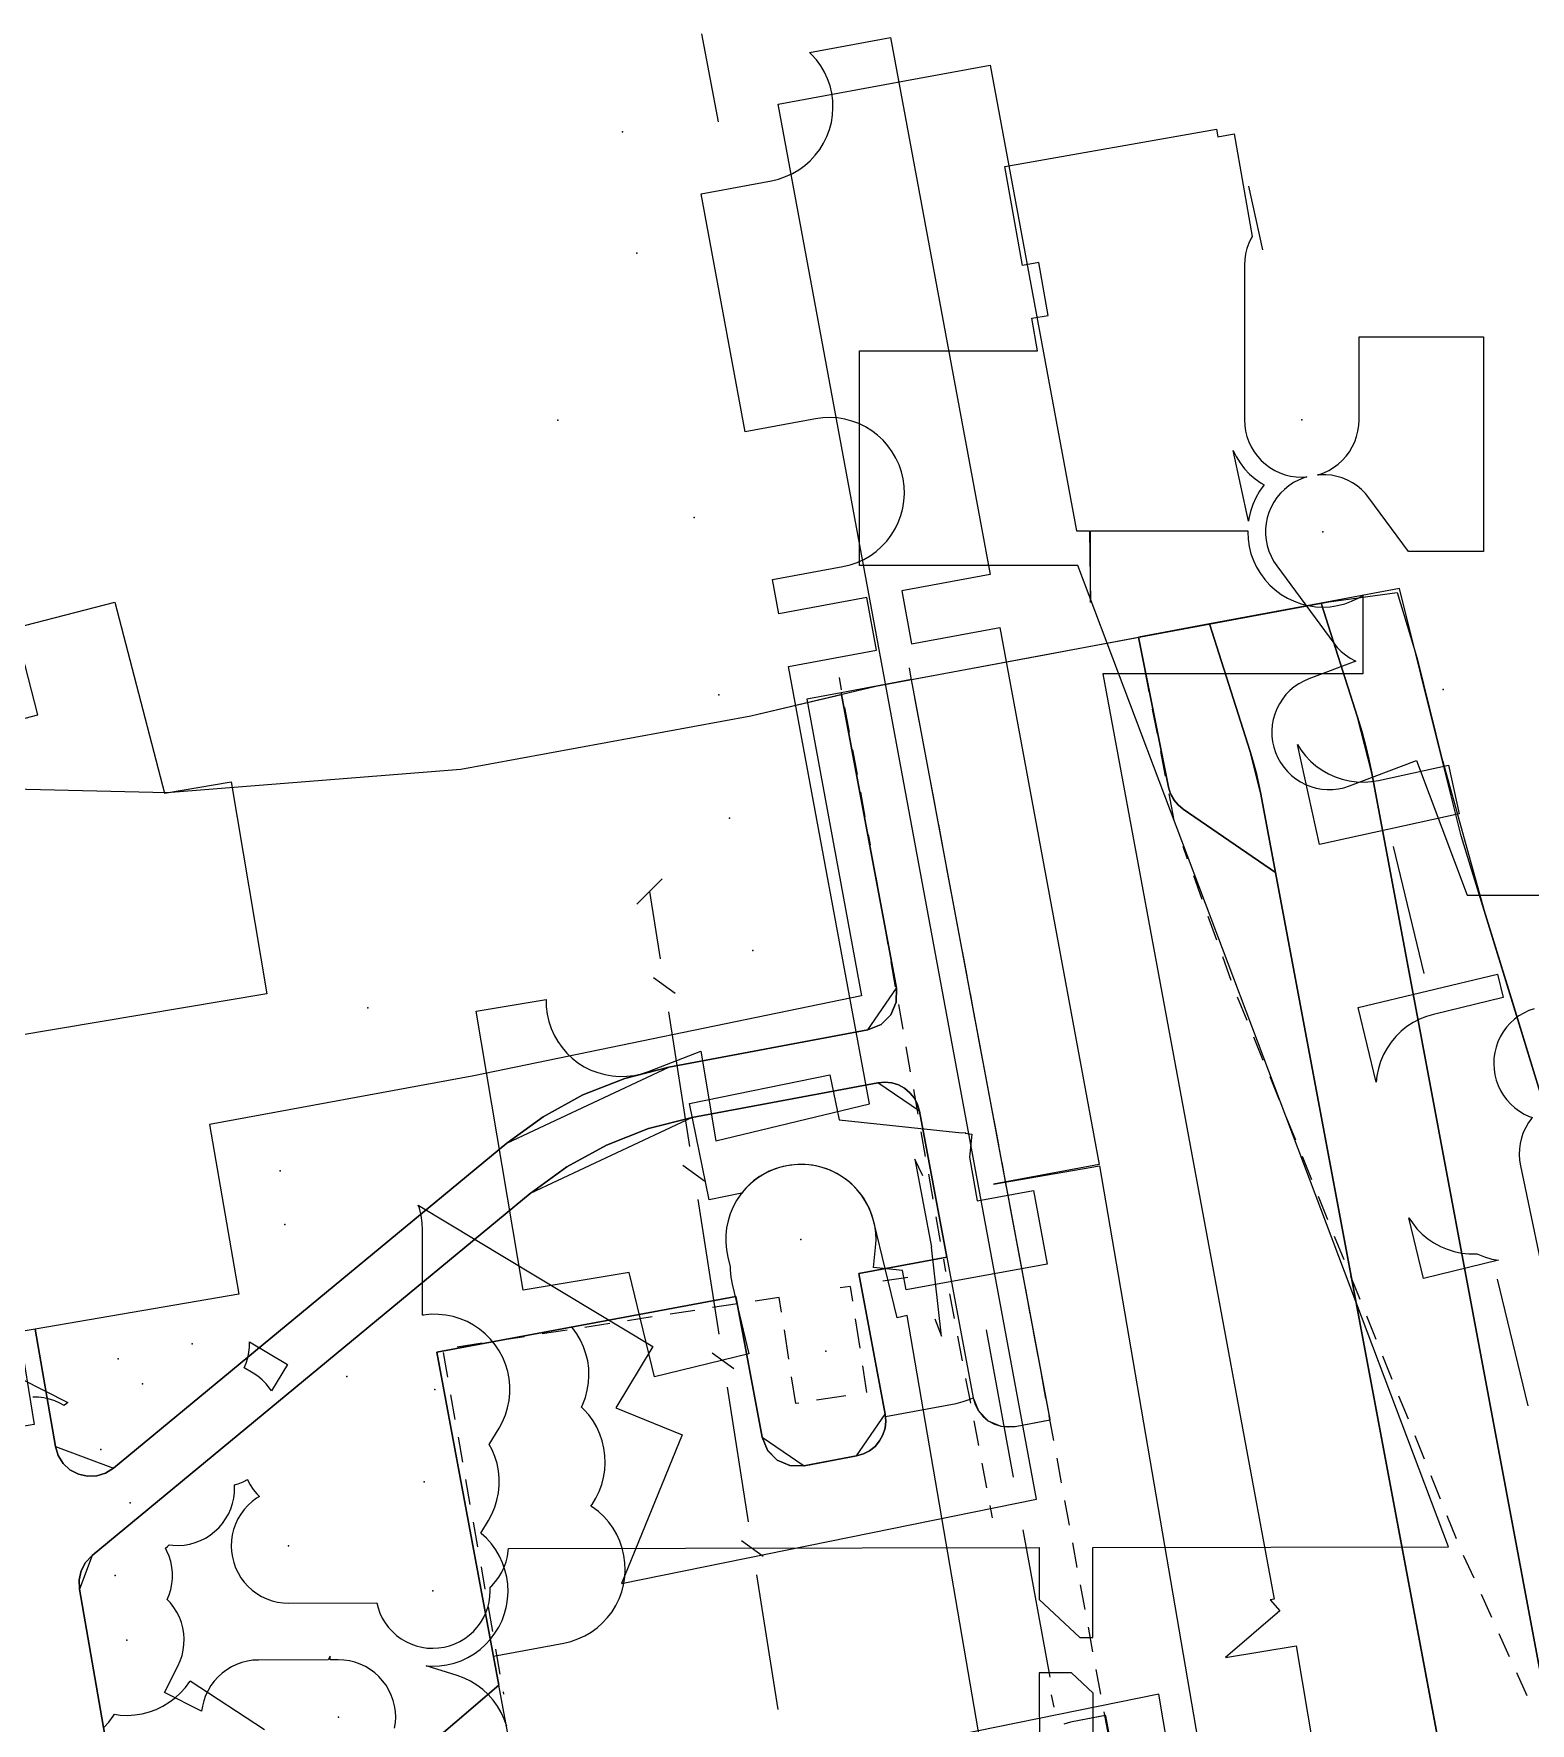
# Model space of a CAD drawing. Header units: metres. Extents: x -3782 to -2031, y 18790 to 19846.
# Drawn here: x -2535.25 to -2493.46, y 19725.5 to 19772.7 of the extents above; entities that cross this region are included whole.
import ezdxf

# ---------------------------------------------------------------- set-up
doc = ezdxf.new("R2010")
doc.units = ezdxf.units.M
for name, color, linetype in [('BENCH', 7, 'Continuous'), ('BOUNDARY', 7, 'Continuous'), ('CURB', 7, 'Continuous'), ('ELECTR_CABLE', 7, 'Continuous'), ('ELECTR_CABLE_COMM', 7, 'Continuous'), ('GRASS', 7, 'Continuous'), ('GROUND', 7, 'Continuous'), ('HEAT', 7, 'Continuous'), ('LOUNGER', 7, 'Continuous'), ('OVERHEAD_POWER_LINE', 7, 'Continuous'), ('ROAD', 7, 'Continuous'), ('SEWER', 7, 'Continuous'), ('SIDEWALK_PATH', 7, 'Continuous'), ('TRASH_BIN', 7, 'Continuous'), ('TREE', 7, 'Continuous'), ('WATER_PIPELINE', 7, 'Continuous')]:
    doc.layers.add(name, color=color, linetype=linetype)

msp = doc.modelspace()

# ---------------------------------------------------------------- linework, layer by layer
at = {"layer": 'BENCH'}
msp.add_point((-2528.241, 19739.438), dxfattribs=at)
at = {"layer": 'BOUNDARY'}
msp.add_lwpolyline([(-2571.207, 19760.789), (-2563.742, 19757.312), (-2555.96, 19754.62), (-2547.942, 19752.743), (-2539.773, 19751.701), (-2531.54, 19751.503), (-2523.331, 19752.153), (-2515.232, 19753.643), (-2511.74, 19754.473), (-2499.09, 19756.833), (-2497.181, 19757.091), (-2496.621, 19755.248), (-2495.916, 19752.417), (-2495.905, 19752.374), (-2494.755, 19748.237), (-2493.951, 19745.62), (-2492.51, 19740.923)], dxfattribs=at)
at = {"layer": 'CURB'}
for points in [[(-2499.297, 19756.795), (-2498.283, 19753.608)], [(-2501.285, 19752.653), (-2502.418, 19756.212)], [(-2504.331, 19755.499), (-2504.398, 19755.843)], [(-2510.737, 19754.639), (-2510.801, 19754.984)], [(-2504.102, 19754.319), (-2504.235, 19755.008)], [(-2512.765, 19754.72), (-2512.701, 19754.374)], [(-2510.516, 19753.459), (-2510.645, 19754.148)], [(-2512.609, 19753.882), (-2512.48, 19753.189)], [(-2503.873, 19753.139), (-2504.006, 19753.828)], [(-2497.889, 19752.042), (-2498.283, 19753.608)], [(-2512.389, 19752.697), (-2512.26, 19752.005)], [(-2510.295, 19752.279), (-2510.424, 19752.968)], [(-2503.644, 19751.96), (-2503.777, 19752.648)], [(-2500.985, 19751.462), (-2501.285, 19752.653)], [(-2510.074, 19751.099), (-2510.203, 19751.788)], [(-2497.889, 19752.042), (-2493.202, 19727.027), (-2491.696, 19722.734)], [(-2512.169, 19751.513), (-2512.04, 19750.82)], [(-2503.415, 19750.78), (-2503.548, 19751.469)], [(-2503.15, 19751.034), (-2500.574, 19749.271)], [(-2511.949, 19750.328), (-2511.895, 19750.04)], [(-2509.868, 19750), (-2509.981, 19750.608)], [(-2509.852, 19749.919), (-2509.868, 19750)], [(-2503.028, 19749.644), (-2503.156, 19750)], [(-2509.631, 19748.739), (-2509.76, 19749.427)], [(-2511.736, 19749.142), (-2511.614, 19748.448)], [(-2502.622, 19748.512), (-2502.859, 19749.173)], [(-2492.196, 19704.549), (-2500.574, 19749.271)], [(-2511.527, 19747.956), (-2511.404, 19747.262)], [(-2509.41, 19747.559), (-2509.539, 19748.247)], [(-2502.216, 19747.381), (-2502.453, 19748.042)], [(-2509.189, 19746.379), (-2509.318, 19747.067)], [(-2511.317, 19746.77), (-2511.194, 19746.076)], [(-2501.811, 19746.25), (-2502.048, 19746.911)], [(-2511.958, 19744.872), (-2511.16, 19746.039)], [(-2511.107, 19745.583), (-2510.984, 19744.889)], [(-2508.968, 19745.198), (-2509.097, 19745.887)], [(-2501.369, 19745.132), (-2501.634, 19745.782)], [(-2535.212, 19736.514), (-2534.648, 19733.229), (-2533.025, 19732.628), (-2522.046, 19741.705), (-2517.521, 19743.826), (-2511.958, 19744.872)], [(-2508.747, 19744.018), (-2508.876, 19744.707)], [(-2500.916, 19744.02), (-2501.181, 19744.669)], [(-2510.897, 19744.397), (-2510.775, 19743.703)], [(-2511.683, 19743.397), (-2516.864, 19742.423), (-2521.389, 19740.302), (-2533.626, 19730.185), (-2533.974, 19729.243), (-2532.838, 19722.701), (-2531.487, 19720.679), (-2530.76, 19720.219), (-2529.575, 19720.305), (-2522.264, 19726.56)], [(-2510.516, 19742.598), (-2511.683, 19743.397)], [(-2510.688, 19743.21), (-2510.565, 19742.516)], [(-2508.526, 19742.838), (-2508.655, 19743.527)], [(-2500.462, 19742.907), (-2500.727, 19743.557)], [(-2508.305, 19741.658), (-2508.434, 19742.347)], [(-2500.009, 19741.794), (-2500.273, 19742.444)], [(-2510.478, 19742.024), (-2510.355, 19741.33)], [(-2499.559, 19740.679), (-2499.822, 19741.33)], [(-2510.268, 19740.838), (-2510.146, 19740.144)], [(-2508.084, 19740.478), (-2508.213, 19741.167)], [(-2507.863, 19739.298), (-2507.992, 19739.987)], [(-2499.11, 19739.565), (-2499.373, 19740.216)], [(-2510.058, 19739.651), (-2509.936, 19738.957)], [(-2498.661, 19738.45), (-2498.923, 19739.101)], [(-2509.849, 19738.465), (-2509.787, 19738.118)], [(-2507.643, 19738.118), (-2507.771, 19738.807)], [(-2515.645, 19737.425), (-2514.908, 19733.493), (-2513.742, 19732.694), (-2512.273, 19732.968), (-2511.474, 19734.135), (-2512.21, 19738.066)], [(-2498.212, 19737.336), (-2498.474, 19737.986)], [(-2512.456, 19737.705), (-2512.729, 19737.663)], [(-2512.456, 19737.705), (-2512.392, 19737.293)], [(-2510.845, 19737.954), (-2511.54, 19737.847)], [(-2509.538, 19736.806), (-2509.669, 19737.496)], [(-2507.424, 19736.937), (-2507.552, 19737.626)], [(-2516.79, 19737.035), (-2517.484, 19736.928)], [(-2515.601, 19737.219), (-2516.296, 19737.111)], [(-2514.432, 19737.399), (-2515.107, 19737.295)], [(-2514.369, 19736.988), (-2514.432, 19737.399)], [(-2519.167, 19736.667), (-2519.862, 19736.56)], [(-2517.979, 19736.851), (-2518.673, 19736.744)], [(-2512.316, 19736.799), (-2512.188, 19735.976)], [(-2497.763, 19736.221), (-2498.025, 19736.872)], [(-2522.734, 19736.116), (-2523.429, 19736.008)], [(-2521.545, 19736.3), (-2522.24, 19736.192)], [(-2520.356, 19736.483), (-2521.051, 19736.376)], [(-2514.165, 19735.67), (-2514.292, 19736.494)], [(-2509.313, 19735.624), (-2509.445, 19736.315)], [(-2507.205, 19735.757), (-2507.333, 19736.446)], [(-2523.822, 19735.86), (-2523.699, 19735.167)], [(-2497.314, 19735.106), (-2497.576, 19735.757)], [(-2513.974, 19734.435), (-2514.088, 19735.176)], [(-2512.112, 19735.482), (-2511.997, 19734.74)], [(-2509.088, 19734.442), (-2509.22, 19735.133)], [(-2506.986, 19734.576), (-2507.114, 19735.265)], [(-2523.612, 19734.675), (-2523.49, 19733.983)], [(-2513.891, 19734.447), (-2513.974, 19734.435)], [(-2512.574, 19734.651), (-2513.397, 19734.524)], [(-2496.865, 19733.992), (-2497.127, 19734.642)], [(-2508.864, 19733.26), (-2508.995, 19733.951)], [(-2506.767, 19733.396), (-2506.895, 19734.085)], [(-2523.403, 19733.49), (-2523.28, 19732.798)], [(-2496.416, 19732.877), (-2496.678, 19733.528)], [(-2508.639, 19732.079), (-2508.77, 19732.769)], [(-2506.548, 19732.215), (-2506.676, 19732.904)], [(-2523.193, 19732.306), (-2523.071, 19731.613)], [(-2495.966, 19731.762), (-2496.229, 19732.413)], [(-2508.48, 19731.242), (-2508.546, 19731.587)], [(-2506.329, 19731.035), (-2506.457, 19731.724)], [(-2522.984, 19731.121), (-2522.862, 19730.429)], [(-2495.517, 19730.648), (-2495.78, 19731.299)], [(-2506.11, 19729.854), (-2506.238, 19730.543)], [(-2495.031, 19729.549), (-2495.32, 19730.188)], [(-2522.763, 19729.87), (-2522.652, 19729.244)], [(-2505.891, 19728.674), (-2506.019, 19729.363)], [(-2494.535, 19728.454), (-2494.825, 19729.093)], [(-2522.565, 19728.752), (-2522.443, 19728.059)], [(-2505.672, 19727.493), (-2505.8, 19728.182)], [(-2494.04, 19727.359), (-2494.329, 19727.999)], [(-2522.356, 19727.567), (-2522.234, 19726.875)], [(-2505.453, 19726.313), (-2505.581, 19727.002)], [(-2493.544, 19726.265), (-2493.833, 19726.904)], [(-2522.147, 19726.382), (-2522.134, 19726.314)], [(-2506.756, 19725.947), (-2506.83, 19726.29)], [(-2505.234, 19725.132), (-2505.362, 19725.821)]]:
    msp.add_lwpolyline(points, dxfattribs=at)
at = {"layer": 'ELECTR_CABLE'}
for points in [[(-2501.328, 19768.443), (-2500.938, 19766.664)], [(-2497.287, 19749.992), (-2496.435, 19746.451)], [(-2494.381, 19737.911), (-2493.53, 19734.37)], [(-2508.652, 19736.494), (-2507.9, 19732.378)], [(-2507.631, 19730.902), (-2506.879, 19726.786)]]:
    msp.add_lwpolyline(points, dxfattribs=at)
for points in [[(-2501.76, 19761.062), (-2501.673, 19760.888), (-2501.564, 19760.714), (-2501.438, 19760.551), (-2501.297, 19760.401), (-2501.142, 19760.265), (-2500.974, 19760.146), (-2500.891, 19760.098), (-2500.9, 19760.087), (-2501.02, 19759.919), (-2501.122, 19759.74), (-2501.207, 19759.552), (-2501.273, 19759.357), (-2501.319, 19759.156), (-2501.328, 19759.089)], [(-2495.442, 19750.908), (-2499.35, 19750.053), (-2499.96, 19752.844), (-2499.866, 19752.694), (-2499.74, 19752.53), (-2499.599, 19752.38), (-2499.444, 19752.245), (-2499.276, 19752.125), (-2499.097, 19752.023), (-2498.909, 19751.938), (-2498.714, 19751.873), (-2498.513, 19751.826), (-2498.309, 19751.8), (-2498.103, 19751.794), (-2497.897, 19751.808), (-2497.694, 19751.842), (-2495.74, 19752.27)], [(-2498.263, 19745.498), (-2494.374, 19746.433), (-2494.215, 19745.774), (-2496.16, 19745.306), (-2496.358, 19745.248), (-2496.549, 19745.171), (-2496.731, 19745.075), (-2496.904, 19744.962), (-2497.064, 19744.833), (-2497.211, 19744.689), (-2497.344, 19744.531), (-2497.46, 19744.36), (-2497.558, 19744.18), (-2497.639, 19743.99), (-2497.701, 19743.793), (-2497.743, 19743.592), (-2497.762, 19743.415)], [(-2516.389, 19740.126), (-2516.941, 19742.813), (-2513.023, 19743.619), (-2512.764, 19742.361), (-2509.335, 19741.992), (-2509.246, 19742.008), (-2509.241, 19741.982), (-2509.053, 19741.962), (-2509.123, 19741.312), (-2508.908, 19740.098), (-2507.331, 19740.387), (-2506.955, 19738.329), (-2510.89, 19737.61), (-2510.988, 19738.147), (-2511.803, 19738.234), (-2511.743, 19738.79), (-2511.731, 19738.996), (-2511.739, 19739.202), (-2511.768, 19739.406), (-2511.816, 19739.606), (-2511.884, 19739.801), (-2511.97, 19739.988), (-2512.074, 19740.166), (-2512.196, 19740.333), (-2512.333, 19740.486), (-2512.484, 19740.626), (-2512.649, 19740.75), (-2512.824, 19740.858), (-2513.01, 19740.948), (-2513.203, 19741.019), (-2513.403, 19741.071), (-2513.606, 19741.103), (-2513.812, 19741.115), (-2514.018, 19741.106), (-2514.222, 19741.078), (-2514.423, 19741.03), (-2514.617, 19740.962), (-2514.804, 19740.876), (-2514.982, 19740.771), (-2515.149, 19740.65), (-2515.303, 19740.513), (-2515.442, 19740.361), (-2515.479, 19740.312)], [(-2496.85, 19739.625), (-2496.753, 19739.477), (-2496.624, 19739.316), (-2496.48, 19739.169), (-2496.322, 19739.037), (-2496.151, 19738.921), (-2495.971, 19738.822), (-2495.781, 19738.741), (-2495.584, 19738.679), (-2495.383, 19738.637), (-2495.178, 19738.615), (-2494.972, 19738.613), (-2494.948, 19738.615), (-2494.926, 19738.604), (-2494.734, 19738.527), (-2494.536, 19738.47), (-2494.344, 19738.434), (-2496.443, 19737.93)]]:
    msp.add_lwpolyline(points, close=True, dxfattribs=at)
at = {"layer": 'ELECTR_CABLE_COMM'}
for points in [[(-2518.411, 19748.385), (-2517.704, 19749.092)], [(-2518.057, 19748.739), (-2517.763, 19746.858)], [(-2517.949, 19746.338), (-2517.344, 19745.896)], [(-2517.53, 19745.376), (-2516.941, 19741.614)], [(-2517.128, 19741.094), (-2516.522, 19740.652)], [(-2516.709, 19740.132), (-2516.119, 19736.37)], [(-2516.306, 19735.85), (-2515.7, 19735.409)], [(-2515.887, 19734.888), (-2515.298, 19731.126)], [(-2515.484, 19730.606), (-2514.879, 19730.165)], [(-2515.065, 19729.644), (-2514.476, 19725.883)]]:
    msp.add_lwpolyline(points, dxfattribs=at)
at = {"layer": 'GRASS'}
for points in [[(-2491.865, 19738.82), (-2493.956, 19745.634), (-2495.385, 19750.29), (-2495.916, 19752.417), (-2497.109, 19757.203), (-2499.297, 19756.795), (-2498.283, 19753.608), (-2498.167, 19753.221), (-2498.062, 19752.831), (-2497.969, 19752.438), (-2497.889, 19752.042), (-2493.202, 19727.027)], [(-2529.575, 19720.305), (-2522.264, 19726.56), (-2524.001, 19735.866), (-2515.645, 19737.425), (-2514.908, 19733.493), (-2514.76, 19733.125), (-2514.491, 19732.852), (-2514.14, 19732.7), (-2513.744, 19732.694), (-2512.273, 19732.968), (-2512.084, 19733.023), (-2511.911, 19733.113), (-2511.758, 19733.235), (-2511.632, 19733.386), (-2511.537, 19733.559), (-2511.478, 19733.745), (-2511.457, 19733.939), (-2511.474, 19734.135), (-2512.21, 19738.066), (-2509.753, 19738.524), (-2510.516, 19742.598), (-2510.571, 19742.788), (-2510.661, 19742.961), (-2510.783, 19743.113), (-2510.934, 19743.24), (-2511.107, 19743.334), (-2511.293, 19743.393), (-2511.487, 19743.414), (-2511.683, 19743.397), (-2516.864, 19742.423), (-2518.089, 19742.112), (-2519.261, 19741.65), (-2520.365, 19741.045), (-2521.389, 19740.302), (-2533.626, 19730.185), (-2533.806, 19729.991), (-2533.927, 19729.76), (-2533.984, 19729.507), (-2533.974, 19729.243), (-2532.838, 19722.701)]]:
    msp.add_lwpolyline(points, dxfattribs=at)
for points in [[(-2502.418, 19756.212), (-2504.398, 19755.843), (-2503.564, 19751.653), (-2503.507, 19751.47), (-2503.417, 19751.303), (-2503.297, 19751.156), (-2503.15, 19751.034), (-2500.574, 19749.271), (-2500.985, 19751.462), (-2501.046, 19751.763), (-2501.117, 19752.062), (-2501.196, 19752.359), (-2501.285, 19752.653)], [(-2522.046, 19741.705), (-2521.023, 19742.447), (-2519.918, 19743.053), (-2518.747, 19743.514), (-2517.521, 19743.826), (-2511.958, 19744.872), (-2511.591, 19745.021), (-2511.318, 19745.29), (-2511.166, 19745.642), (-2511.16, 19746.039), (-2512.707, 19754.293), (-2513.668, 19754.114), (-2512.141, 19745.826), (-2522.965, 19743.59), (-2530.345, 19742.227), (-2529.53, 19737.491), (-2535.212, 19736.513), (-2534.648, 19733.229), (-2534.569, 19732.978), (-2534.431, 19732.76), (-2534.242, 19732.584), (-2534.009, 19732.461), (-2533.753, 19732.403), (-2533.495, 19732.413), (-2533.248, 19732.489), (-2533.025, 19732.628)]]:
    msp.add_lwpolyline(points, close=True, dxfattribs=at)
at = {"layer": 'GROUND'}
for points in [[(-2493.202, 19727.027), (-2497.889, 19752.042), (-2497.969, 19752.438), (-2498.062, 19752.831), (-2498.167, 19753.221), (-2498.283, 19753.608), (-2499.297, 19756.795), (-2499.09, 19756.833), (-2497.181, 19757.091), (-2496.621, 19755.248), (-2495.916, 19752.417), (-2495.905, 19752.374), (-2494.755, 19748.237), (-2493.951, 19745.62), (-2492.51, 19740.923)], [(-2539.773, 19751.701), (-2531.54, 19751.503), (-2523.331, 19752.153), (-2515.232, 19753.643), (-2512.698, 19754.246), (-2511.16, 19746.039), (-2511.166, 19745.642), (-2511.318, 19745.29), (-2511.591, 19745.021), (-2511.958, 19744.872), (-2517.521, 19743.826), (-2518.747, 19743.514), (-2519.918, 19743.053), (-2521.023, 19742.447), (-2522.046, 19741.705), (-2533.025, 19732.628), (-2533.248, 19732.489), (-2533.495, 19732.413), (-2533.753, 19732.403), (-2534.009, 19732.461), (-2534.242, 19732.584), (-2534.431, 19732.76), (-2534.569, 19732.978), (-2534.648, 19733.229), (-2535.212, 19736.513), (-2535.662, 19736.436), (-2535.238, 19733.843), (-2537.407, 19733.488)], [(-2532.838, 19722.701), (-2533.974, 19729.243), (-2533.984, 19729.507), (-2533.927, 19729.76), (-2533.806, 19729.991), (-2533.626, 19730.185), (-2521.389, 19740.302), (-2520.365, 19741.045), (-2519.261, 19741.65), (-2518.089, 19742.112), (-2516.864, 19742.423), (-2511.683, 19743.397), (-2511.487, 19743.414), (-2511.293, 19743.393), (-2511.107, 19743.334), (-2510.934, 19743.24), (-2510.783, 19743.113), (-2510.661, 19742.961), (-2510.571, 19742.788), (-2510.516, 19742.598), (-2509.753, 19738.524), (-2512.21, 19738.066), (-2511.474, 19734.135), (-2511.457, 19733.939), (-2511.478, 19733.745), (-2511.537, 19733.559), (-2511.632, 19733.386), (-2511.758, 19733.235), (-2511.911, 19733.113), (-2512.084, 19733.023), (-2512.273, 19732.968), (-2513.744, 19732.694), (-2514.14, 19732.7), (-2514.491, 19732.852), (-2514.76, 19733.125), (-2514.908, 19733.493), (-2515.645, 19737.425), (-2524.001, 19735.866), (-2522.264, 19726.56), (-2529.575, 19720.305)]]:
    msp.add_lwpolyline(points, dxfattribs=at)
msp.add_lwpolyline([(-2502.418, 19756.212), (-2501.285, 19752.653), (-2501.196, 19752.359), (-2501.117, 19752.062), (-2501.046, 19751.763), (-2500.985, 19751.462), (-2500.574, 19749.271), (-2503.15, 19751.034), (-2503.297, 19751.156), (-2503.417, 19751.303), (-2503.507, 19751.47), (-2503.564, 19751.653), (-2504.398, 19755.843)], close=True, dxfattribs=at)
at = {"layer": 'HEAT'}
for points in [[(-2522.044, 19725.422), (-2522.112, 19725.616), (-2522.198, 19725.803), (-2522.302, 19725.981), (-2522.424, 19726.148), (-2522.561, 19726.302), (-2522.712, 19726.441), (-2522.877, 19726.566), (-2523.053, 19726.673), (-2523.238, 19726.763), (-2523.431, 19726.834), (-2524.296, 19727.105), (-2524.127, 19727.095), (-2523.922, 19727.103), (-2523.717, 19727.132), (-2523.517, 19727.18), (-2523.322, 19727.248), (-2523.135, 19727.334), (-2522.958, 19727.438), (-2522.791, 19727.56), (-2522.637, 19727.697), (-2522.497, 19727.848), (-2522.373, 19728.013), (-2522.266, 19728.189), (-2522.176, 19728.374), (-2522.105, 19728.567), (-2522.053, 19728.767), (-2522.021, 19728.97), (-2522.009, 19729.176), (-2522.017, 19729.382), (-2522.046, 19729.586), (-2522.094, 19729.787), (-2522.162, 19729.981), (-2522.248, 19730.168), (-2522.353, 19730.346), (-2522.474, 19730.513), (-2522.611, 19730.667), (-2522.762, 19730.806), (-2522.768, 19730.81), (-2522.554, 19731.165), (-2522.457, 19731.346), (-2522.377, 19731.536), (-2522.317, 19731.733), (-2522.276, 19731.935), (-2522.256, 19732.14), (-2522.255, 19732.346), (-2522.275, 19732.552), (-2522.314, 19732.754), (-2522.374, 19732.951), (-2522.452, 19733.142), (-2522.531, 19733.29), (-2522.258, 19733.743), (-2522.161, 19733.924), (-2522.081, 19734.114), (-2522.021, 19734.311), (-2521.98, 19734.513), (-2521.96, 19734.718), (-2521.959, 19734.924), (-2521.979, 19735.13), (-2522.018, 19735.332), (-2522.078, 19735.529), (-2522.156, 19735.72), (-2522.253, 19735.902), (-2522.367, 19736.073), (-2522.497, 19736.233), (-2522.643, 19736.379), (-2522.802, 19736.51), (-2522.973, 19736.625), (-2523.154, 19736.723), (-2523.344, 19736.802), (-2523.541, 19736.863), (-2523.743, 19736.903), (-2523.948, 19736.924), (-2524.154, 19736.925), (-2524.36, 19736.905), (-2524.401, 19736.897), (-2524.394, 19739.278), (-2524.404, 19739.484), (-2524.433, 19739.688), (-2524.483, 19739.888), (-2524.515, 19739.978), (-2517.966, 19736.03), (-2518.999, 19734.317), (-2517.147, 19733.561), (-2518.842, 19729.405), (-2507.251, 19731.759), (-2514.462, 19770.733), (-2510.529, 19771.461), (-2508.543, 19771.828), (-2506.134, 19758.811), (-2505.773, 19758.817), (-2505.743, 19756.817), (-2505.743, 19758.817), (-2501.352, 19758.817), (-2501.352, 19758.786), (-2501.342, 19758.58), (-2501.312, 19758.376), (-2501.261, 19758.176), (-2501.192, 19757.982), (-2501.104, 19757.796), (-2500.998, 19757.619), (-2500.875, 19757.454), (-2500.737, 19757.301), (-2500.584, 19757.162), (-2500.419, 19757.04), (-2500.242, 19756.934), (-2500.056, 19756.846), (-2499.861, 19756.776), (-2499.662, 19756.726), (-2499.458, 19756.696), (-2499.252, 19756.686), (-2499.046, 19756.696), (-2498.842, 19756.726), (-2498.642, 19756.776), (-2498.448, 19756.846), (-2498.262, 19756.934), (-2498.134, 19757.011), (-2498.134, 19754.817), (-2505.395, 19754.817), (-2500.613, 19728.97), (-2500.725, 19728.949), (-2500.458, 19728.639), (-2501.972, 19727.333), (-2500, 19727.664), (-2498.689, 19719.86)], [(-2533.296, 19725.378), (-2533.159, 19725.532), (-2533.038, 19725.699), (-2533.003, 19725.751), (-2532.839, 19725.728), (-2532.633, 19725.72), (-2532.427, 19725.732), (-2532.224, 19725.764), (-2532.024, 19725.816), (-2531.831, 19725.887), (-2531.646, 19725.977), (-2531.47, 19726.085), (-2531.305, 19726.209), (-2531.154, 19726.349), (-2531.017, 19726.503), (-2530.896, 19726.67), (-2530.888, 19726.682), (-2528.814, 19725.324)], [(-2502.634, 19719.197), (-2503.829, 19726.311), (-2518.49, 19723.333)]]:
    msp.add_lwpolyline(points, dxfattribs=at)
at = {"layer": 'LOUNGER'}
msp.add_point((-2525.927, 19745.489), dxfattribs=at)
at = {"layer": 'OVERHEAD_POWER_LINE'}
for points in [[(-2516.133, 19770.245), (-2516.598, 19772.702)], [(-2510.645, 19741.258), (-2510.18, 19738.802)], [(-2510.421, 19740.793), (-2510.645, 19741.258)], [(-2509.9, 19736.318), (-2510.18, 19738.802)], [(-2510.089, 19736.799), (-2509.9, 19736.318)]]:
    msp.add_lwpolyline(points, dxfattribs=at)
at = {"layer": 'ROAD'}
for points in [[(-2521.947, 19724.858), (-2522.265, 19726.56), (-2522.417, 19727.374), (-2520.451, 19727.741), (-2520.25, 19727.788), (-2520.055, 19727.855), (-2519.868, 19727.941), (-2519.69, 19728.045), (-2519.523, 19728.166), (-2519.368, 19728.302), (-2519.228, 19728.453), (-2519.104, 19728.617), (-2518.995, 19728.793), (-2518.905, 19728.978), (-2518.833, 19729.171), (-2518.781, 19729.371), (-2518.748, 19729.574), (-2518.736, 19729.78), (-2518.743, 19729.986), (-2518.771, 19730.19), (-2518.819, 19730.39), (-2518.886, 19730.585), (-2518.972, 19730.773), (-2519.075, 19730.951), (-2519.196, 19731.118), (-2519.333, 19731.272), (-2519.484, 19731.412), (-2519.648, 19731.537), (-2519.697, 19731.567), (-2519.662, 19731.613), (-2519.554, 19731.788), (-2519.464, 19731.974), (-2519.392, 19732.167), (-2519.339, 19732.366), (-2519.307, 19732.57), (-2519.294, 19732.775), (-2519.302, 19732.981), (-2519.329, 19733.185), (-2519.377, 19733.386), (-2519.444, 19733.581), (-2519.53, 19733.768), (-2519.634, 19733.946), (-2519.755, 19734.113), (-2519.891, 19734.267), (-2519.958, 19734.33), (-2519.918, 19734.412), (-2519.846, 19734.605), (-2519.794, 19734.804), (-2519.761, 19735.008), (-2519.749, 19735.213), (-2519.756, 19735.419), (-2519.784, 19735.623), (-2519.832, 19735.824), (-2519.899, 19736.019), (-2519.985, 19736.206), (-2520.088, 19736.384), (-2520.209, 19736.551), (-2520.226, 19736.571), (-2515.646, 19737.425), (-2515.645, 19737.425), (-2515.645, 19737.424), (-2514.909, 19733.494), (-2514.908, 19733.492), (-2514.761, 19733.127), (-2514.759, 19733.124), (-2514.493, 19732.854), (-2514.49, 19732.852), (-2514.142, 19732.701), (-2514.139, 19732.7), (-2513.745, 19732.694), (-2513.743, 19732.694), (-2512.274, 19732.968), (-2512.273, 19732.968), (-2512.085, 19733.023), (-2512.083, 19733.024), (-2511.912, 19733.113), (-2511.91, 19733.114), (-2511.759, 19733.235), (-2511.758, 19733.236), (-2511.632, 19733.385), (-2511.631, 19733.387), (-2511.537, 19733.558), (-2511.537, 19733.56), (-2511.478, 19733.744), (-2511.478, 19733.746), (-2511.457, 19733.938), (-2511.457, 19733.94), (-2511.468, 19734.069), (-2509.496, 19734.438), (-2509.295, 19734.486), (-2509.1, 19734.553), (-2509.016, 19734.592), (-2509.016, 19734.592), (-2508.961, 19734.404), (-2508.96, 19734.402), (-2508.871, 19734.231), (-2508.87, 19734.229), (-2508.749, 19734.079), (-2508.748, 19734.077), (-2508.599, 19733.952), (-2508.597, 19733.951), (-2508.426, 19733.857), (-2508.424, 19733.856), (-2508.24, 19733.798), (-2508.238, 19733.798), (-2508.046, 19733.777), (-2508.044, 19733.777), (-2507.849, 19733.793), (-2507.848, 19733.794), (-2506.876, 19733.975), (-2506.872, 19733.977), (-2506.869, 19733.979), (-2506.868, 19733.983), (-2506.868, 19733.987), (-2510.741, 19754.659), (-2510.741, 19754.66), (-2510.74, 19754.66), (-2507.179, 19755.324), (-2504.399, 19755.843), (-2504.398, 19755.843), (-2504.397, 19755.842), (-2503.564, 19751.654), (-2503.564, 19751.652), (-2503.507, 19751.471), (-2503.506, 19751.47), (-2503.417, 19751.304), (-2503.416, 19751.303), (-2503.298, 19751.157), (-2503.296, 19751.156), (-2503.151, 19751.034), (-2503.15, 19751.034), (-2500.575, 19749.271), (-2500.574, 19749.27), (-2492.898, 19708.296)], [(-2501.379, 19704.688), (-2505.317, 19725.707), (-2505.318, 19725.71), (-2505.321, 19725.713), (-2505.324, 19725.715), (-2505.328, 19725.715), (-2506.301, 19725.532), (-2506.302, 19725.532), (-2506.489, 19725.478)]]:
    msp.add_lwpolyline(points, dxfattribs=at)
at = {"layer": 'SEWER'}
for points in [[(-2525.175, 19725.361), (-2525.152, 19725.517), (-2525.145, 19725.673), (-2525.153, 19725.83), (-2525.176, 19725.986), (-2525.215, 19726.138), (-2525.268, 19726.286), (-2525.335, 19726.427), (-2525.416, 19726.562), (-2525.51, 19726.688), (-2525.615, 19726.804), (-2525.732, 19726.909), (-2525.858, 19727.003), (-2525.993, 19727.083), (-2526.135, 19727.15), (-2526.283, 19727.203), (-2526.435, 19727.241), (-2526.591, 19727.263), (-2526.748, 19727.271), (-2526.977, 19727.27), (-2526.977, 19727.378), (-2527.031, 19727.27), (-2528.977, 19727.267), (-2529.134, 19727.259), (-2529.289, 19727.236), (-2529.441, 19727.197), (-2529.589, 19727.144), (-2529.731, 19727.077), (-2529.865, 19726.996), (-2529.991, 19726.902), (-2530.107, 19726.797), (-2530.213, 19726.68), (-2530.306, 19726.554), (-2530.386, 19726.419), (-2530.453, 19726.277), (-2530.506, 19726.129), (-2530.544, 19725.977), (-2530.565, 19725.834), (-2531.6, 19726.359), (-2531.226, 19727.096), (-2531.162, 19727.24), (-2531.112, 19727.389), (-2531.077, 19727.542), (-2531.058, 19727.697), (-2531.053, 19727.854), (-2531.064, 19728.011), (-2531.091, 19728.166), (-2531.132, 19728.317), (-2531.188, 19728.464), (-2531.258, 19728.604), (-2531.342, 19728.737), (-2531.438, 19728.861), (-2531.526, 19728.954), (-2531.47, 19729.087), (-2531.425, 19729.238), (-2531.395, 19729.392), (-2531.38, 19729.548), (-2531.38, 19729.705), (-2531.396, 19729.861), (-2531.426, 19730.015), (-2531.472, 19730.165), (-2531.533, 19730.31), (-2531.579, 19730.396), (-2531.523, 19730.439), (-2531.474, 19730.486), (-2531.367, 19730.472), (-2531.21, 19730.468), (-2531.053, 19730.479), (-2530.898, 19730.506), (-2530.747, 19730.547), (-2530.6, 19730.603), (-2530.46, 19730.673), (-2530.327, 19730.757), (-2530.203, 19730.853), (-2530.089, 19730.961), (-2529.986, 19731.08), (-2529.895, 19731.208), (-2529.817, 19731.344), (-2529.753, 19731.487), (-2529.703, 19731.636), (-2529.669, 19731.789), (-2529.649, 19731.945), (-2529.645, 19732.102), (-2529.649, 19732.159), (-2529.548, 19732.189), (-2529.403, 19732.249), (-2529.287, 19732.31), (-2529.283, 19732.301), (-2529.209, 19732.162), (-2529.122, 19732.032), (-2529.023, 19731.91), (-2528.949, 19731.835), (-2529.032, 19731.785), (-2529.158, 19731.691), (-2529.274, 19731.585), (-2529.379, 19731.468), (-2529.473, 19731.342), (-2529.553, 19731.207), (-2529.62, 19731.065), (-2529.672, 19730.917), (-2529.71, 19730.765), (-2529.733, 19730.609), (-2529.74, 19730.452), (-2529.732, 19730.296), (-2529.708, 19730.14), (-2529.67, 19729.988), (-2529.616, 19729.84), (-2529.549, 19729.699), (-2529.468, 19729.564), (-2529.374, 19729.438), (-2529.268, 19729.322), (-2529.151, 19729.217), (-2529.025, 19729.124), (-2528.89, 19729.044), (-2528.748, 19728.977), (-2528.6, 19728.924), (-2528.448, 19728.887), (-2528.292, 19728.864), (-2528.135, 19728.857), (-2525.673, 19728.864), (-2525.639, 19728.728), (-2525.586, 19728.58), (-2525.519, 19728.438), (-2525.438, 19728.304), (-2525.344, 19728.178), (-2525.238, 19728.062), (-2525.122, 19727.956), (-2524.996, 19727.863), (-2524.861, 19727.782), (-2524.719, 19727.716), (-2524.571, 19727.663), (-2524.418, 19727.625), (-2524.263, 19727.602), (-2524.106, 19727.595), (-2523.949, 19727.603), (-2523.794, 19727.626), (-2523.642, 19727.664), (-2523.494, 19727.718), (-2523.352, 19727.785), (-2523.218, 19727.866), (-2523.092, 19727.96), (-2522.976, 19728.065), (-2522.87, 19728.182), (-2522.777, 19728.308), (-2522.697, 19728.443), (-2522.63, 19728.585), (-2522.577, 19728.733), (-2522.539, 19728.885), (-2522.516, 19729.041), (-2522.509, 19729.197), (-2522.509, 19729.298), (-2522.461, 19729.341), (-2522.356, 19729.458), (-2522.263, 19729.584), (-2522.183, 19729.719), (-2522.116, 19729.861), (-2522.063, 19730.009), (-2522.026, 19730.161), (-2522.003, 19730.317), (-2522, 19730.386), (-2507.177, 19730.411), (-2507.174, 19728.959), (-2506.043, 19727.897), (-2505.672, 19727.898), (-2505.677, 19730.413), (-2495.746, 19730.43), (-2506.097, 19757.847), (-2512.189, 19757.847), (-2512.189, 19763.847), (-2507.22, 19763.847), (-2507.38, 19764.754), (-2506.927, 19764.835), (-2507.189, 19766.312), (-2507.642, 19766.231), (-2508.132, 19768.993), (-2502.224, 19770.04), (-2502.185, 19769.823), (-2501.732, 19769.903), (-2501.224, 19767.038), (-2501.252, 19766.992), (-2501.319, 19766.85), (-2501.372, 19766.702), (-2501.41, 19766.55), (-2501.433, 19766.395), (-2501.441, 19766.238), (-2501.441, 19761.914), (-2501.433, 19761.757), (-2501.41, 19761.602), (-2501.372, 19761.449), (-2501.319, 19761.302), (-2501.252, 19761.16), (-2501.171, 19761.025), (-2501.078, 19760.899), (-2500.972, 19760.782), (-2500.856, 19760.677), (-2500.73, 19760.583), (-2500.595, 19760.503), (-2500.453, 19760.436), (-2500.305, 19760.383), (-2500.153, 19760.345), (-2499.998, 19760.322), (-2499.841, 19760.314), (-2499.696, 19760.321), (-2499.787, 19760.294), (-2499.932, 19760.234), (-2500.071, 19760.161), (-2500.201, 19760.074), (-2500.323, 19759.974), (-2500.434, 19759.864), (-2500.534, 19759.743), (-2500.622, 19759.612), (-2500.696, 19759.474), (-2500.757, 19759.329), (-2500.803, 19759.179), (-2500.834, 19759.025), (-2500.85, 19758.869), (-2500.85, 19758.712), (-2500.835, 19758.556), (-2500.805, 19758.401), (-2500.76, 19758.251), (-2500.7, 19758.106), (-2500.627, 19757.967), (-2500.54, 19757.836), (-2498.949, 19755.679), (-2498.85, 19755.557), (-2498.739, 19755.446), (-2498.618, 19755.346), (-2498.488, 19755.258), (-2498.349, 19755.184), (-2498.331, 19755.176), (-2499.643, 19754.681), (-2499.787, 19754.618), (-2499.924, 19754.542), (-2500.053, 19754.452), (-2500.172, 19754.351), (-2500.282, 19754.238), (-2500.379, 19754.115), (-2500.464, 19753.983), (-2500.536, 19753.843), (-2500.593, 19753.697), (-2500.636, 19753.546), (-2500.664, 19753.391), (-2500.677, 19753.235), (-2500.674, 19753.078), (-2500.656, 19752.922), (-2500.622, 19752.768), (-2500.574, 19752.619), (-2500.512, 19752.475), (-2500.435, 19752.338), (-2500.346, 19752.209), (-2500.244, 19752.089), (-2500.131, 19751.98), (-2500.008, 19751.883), (-2499.876, 19751.798), (-2499.736, 19751.726), (-2499.59, 19751.668), (-2499.439, 19751.626), (-2499.285, 19751.598), (-2499.128, 19751.585), (-2498.971, 19751.588), (-2498.815, 19751.606), (-2498.662, 19751.639), (-2498.512, 19751.687), (-2496.641, 19752.394), (-2495.222, 19748.635), (-2486.933, 19748.635)], [(-2535.495, 19753.577), (-2535.136, 19753.67), (-2535.767, 19756.105), (-2532.987, 19756.826), (-2531.603, 19751.485), (-2529.744, 19751.798), (-2528.746, 19745.882), (-2535.778, 19744.696)], [(-2493.353, 19745.464), (-2493.5, 19745.41), (-2493.642, 19745.342), (-2493.776, 19745.261), (-2493.902, 19745.167), (-2494.018, 19745.061), (-2494.122, 19744.944), (-2494.215, 19744.817), (-2494.296, 19744.682), (-2494.362, 19744.54), (-2494.414, 19744.392), (-2494.452, 19744.239), (-2494.474, 19744.084), (-2494.481, 19743.927), (-2494.472, 19743.77), (-2494.449, 19743.615), (-2494.41, 19743.463), (-2494.356, 19743.315), (-2494.288, 19743.174), (-2494.207, 19743.04), (-2494.113, 19742.914), (-2494.007, 19742.798), (-2493.89, 19742.693), (-2493.763, 19742.6), (-2493.628, 19742.52), (-2493.486, 19742.454), (-2493.402, 19742.424)], [(-2493.417, 19742.407), (-2493.509, 19742.28), (-2493.588, 19742.145), (-2493.654, 19742.002), (-2493.706, 19741.854), (-2493.742, 19741.701), (-2493.764, 19741.546), (-2493.77, 19741.389), (-2493.761, 19741.232), (-2493.736, 19741.077), (-2492.924, 19737.199)], [(-2539.51, 19737.098), (-2534.305, 19734.458), (-2534.405, 19734.381), (-2534.525, 19734.442), (-2534.668, 19734.506), (-2534.817, 19734.556), (-2534.97, 19734.591), (-2535.126, 19734.61), (-2535.283, 19734.615)], [(-2505.667, 19724.413), (-2505.67, 19726.345), (-2506.268, 19726.906), (-2507.171, 19726.905), (-2507.167, 19724.411)]]:
    msp.add_lwpolyline(points, dxfattribs=at)
for points in [[(-2494.766, 19764.238), (-2494.766, 19758.238), (-2496.86, 19758.238), (-2497.964, 19759.735), (-2498.063, 19759.857), (-2498.174, 19759.968), (-2498.295, 19760.068), (-2498.425, 19760.156), (-2498.564, 19760.23), (-2498.709, 19760.291), (-2498.859, 19760.337), (-2499.013, 19760.368), (-2499.169, 19760.384), (-2499.326, 19760.384), (-2499.399, 19760.377), (-2499.376, 19760.383), (-2499.229, 19760.436), (-2499.087, 19760.503), (-2498.952, 19760.583), (-2498.826, 19760.677), (-2498.709, 19760.782), (-2498.604, 19760.899), (-2498.511, 19761.025), (-2498.43, 19761.16), (-2498.363, 19761.302), (-2498.31, 19761.449), (-2498.272, 19761.602), (-2498.249, 19761.757), (-2498.241, 19761.914), (-2498.241, 19764.238)], [(-2528.172, 19735.52), (-2528.615, 19734.785), (-2528.666, 19734.861), (-2528.765, 19734.983), (-2528.876, 19735.094), (-2528.997, 19735.194), (-2529.128, 19735.281), (-2529.374, 19735.43), (-2529.321, 19735.557), (-2529.275, 19735.707), (-2529.244, 19735.861), (-2529.228, 19736.017), (-2529.228, 19736.157)]]:
    msp.add_lwpolyline(points, close=True, dxfattribs=at)
at = {"layer": 'SIDEWALK_PATH'}
for points in [[(-2493.202, 19727.027), (-2497.889, 19752.042), (-2497.969, 19752.438), (-2498.062, 19752.831), (-2498.167, 19753.221), (-2498.283, 19753.608), (-2499.297, 19756.795), (-2502.418, 19756.212), (-2501.285, 19752.653), (-2501.196, 19752.359), (-2501.117, 19752.062), (-2501.046, 19751.763), (-2500.985, 19751.462), (-2500.574, 19749.271), (-2492.196, 19704.549), (-2493.959, 19701.973), (-2494.053, 19701.8), (-2494.112, 19701.614), (-2494.133, 19701.42), (-2494.116, 19701.224), (-2493.225, 19696.465)], [(-2532.838, 19722.701), (-2533.974, 19729.243), (-2533.984, 19729.507), (-2533.927, 19729.76), (-2533.806, 19729.991), (-2533.626, 19730.185), (-2521.389, 19740.302), (-2520.365, 19741.045), (-2519.261, 19741.65), (-2518.089, 19742.112), (-2516.864, 19742.423), (-2511.683, 19743.397), (-2511.487, 19743.414), (-2511.293, 19743.393), (-2511.107, 19743.334), (-2510.934, 19743.24), (-2510.783, 19743.113), (-2510.661, 19742.961), (-2510.571, 19742.788), (-2510.516, 19742.598), (-2509.016, 19734.592), (-2508.867, 19734.224), (-2508.598, 19733.951), (-2508.246, 19733.799), (-2507.849, 19733.793), (-2506.866, 19733.977), (-2510.741, 19754.66), (-2512.707, 19754.293), (-2511.16, 19746.039), (-2511.166, 19745.642), (-2511.318, 19745.29), (-2511.591, 19745.021), (-2511.958, 19744.872), (-2517.521, 19743.826), (-2518.747, 19743.514), (-2519.918, 19743.053), (-2521.023, 19742.447), (-2522.046, 19741.705), (-2533.025, 19732.628), (-2533.248, 19732.489), (-2533.495, 19732.413), (-2533.753, 19732.403), (-2534.009, 19732.461), (-2534.242, 19732.584), (-2534.431, 19732.76), (-2534.569, 19732.978), (-2534.648, 19733.229), (-2535.212, 19736.513), (-2535.662, 19736.436), (-2535.238, 19733.843), (-2537.407, 19733.488)], [(-2521.947, 19724.858), (-2522.264, 19726.56), (-2529.575, 19720.305)], [(-2501.378, 19704.687), (-2505.318, 19725.716), (-2506.301, 19725.532), (-2506.49, 19725.477)]]:
    msp.add_lwpolyline(points, dxfattribs=at)
at = {"layer": 'TRASH_BIN'}
msp.add_point((-2528.372, 19740.932), dxfattribs=at)
at = {"layer": 'TREE'}
for p in [(-2518.809, 19769.962), (-2518.409, 19766.572), (-2520.62, 19761.906), (-2499.841, 19761.913), (-2516.812, 19759.184), (-2499.252, 19758.786), (-2516.119, 19754.23), (-2495.894, 19754.386), (-2515.823, 19750.783), (-2515.173, 19747.088), (-2513.83, 19739.015), (-2530.826, 19736.099), (-2532.897, 19735.686), (-2513.136, 19735.893), (-2526.506, 19735.185), (-2532.217, 19734.984), (-2524.057, 19734.827), (-2533.381, 19733.152), (-2524.353, 19732.249), (-2532.565, 19731.654), (-2528.139, 19730.457), (-2532.978, 19729.624), (-2524.109, 19729.195), (-2532.653, 19727.82), (-2526.745, 19725.671)]:
    msp.add_point(p, dxfattribs=at)
at = {"layer": 'WATER_PIPELINE'}
msp.add_lwpolyline([(-2508.422, 19722.651), (-2510.862, 19736.891), (-2511.139, 19736.824), (-2511.79, 19739.509), (-2511.848, 19739.707), (-2511.926, 19739.898), (-2512.021, 19740.081), (-2512.135, 19740.253), (-2512.264, 19740.413), (-2512.409, 19740.56), (-2512.567, 19740.692), (-2512.737, 19740.808), (-2512.918, 19740.906), (-2513.108, 19740.987), (-2513.305, 19741.048), (-2513.507, 19741.09), (-2513.712, 19741.111), (-2513.918, 19741.113), (-2514.123, 19741.094), (-2514.325, 19741.056), (-2514.523, 19740.997), (-2514.714, 19740.92), (-2514.897, 19740.824), (-2515.069, 19740.711), (-2515.229, 19740.582), (-2515.376, 19740.437), (-2515.508, 19740.279), (-2515.624, 19740.108), (-2515.722, 19739.927), (-2515.803, 19739.737), (-2515.864, 19739.541), (-2515.906, 19739.339), (-2515.927, 19739.134), (-2515.929, 19738.928), (-2515.91, 19738.723), (-2515.872, 19738.52), (-2515.807, 19738.252), (-2515.807, 19738.172), (-2515.789, 19737.966), (-2515.75, 19737.764), (-2515.279, 19735.82), (-2517.922, 19735.18), (-2518.629, 19738.096), (-2521.587, 19737.599), (-2522.897, 19745.398), (-2520.945, 19745.725), (-2520.945, 19745.722), (-2520.94, 19745.516), (-2520.915, 19745.311), (-2520.87, 19745.11), (-2520.805, 19744.915), (-2520.721, 19744.726), (-2520.62, 19744.547), (-2520.501, 19744.378), (-2520.366, 19744.222), (-2520.217, 19744.08), (-2520.055, 19743.954), (-2519.881, 19743.843), (-2519.696, 19743.751), (-2519.504, 19743.677), (-2519.306, 19743.622), (-2519.102, 19743.586), (-2518.897, 19743.571), (-2518.691, 19743.576), (-2518.486, 19743.602), (-2518.285, 19743.647), (-2518.09, 19743.712), (-2516.625, 19744.277), (-2516.204, 19741.77), (-2511.914, 19742.809), (-2514.175, 19755.025), (-2511.716, 19755.48), (-2511.989, 19756.955), (-2514.448, 19756.5), (-2514.624, 19757.453), (-2512.658, 19757.817), (-2512.457, 19757.864), (-2512.262, 19757.931), (-2512.075, 19758.016), (-2511.896, 19758.12), (-2511.729, 19758.24), (-2511.575, 19758.377), (-2511.434, 19758.528), (-2511.309, 19758.692), (-2511.201, 19758.867), (-2511.11, 19759.052), (-2511.038, 19759.245), (-2510.986, 19759.444), (-2510.953, 19759.648), (-2510.94, 19759.853), (-2510.947, 19760.059), (-2510.974, 19760.264), (-2511.022, 19760.464), (-2511.089, 19760.659), (-2511.174, 19760.847), (-2511.278, 19761.025), (-2511.398, 19761.192), (-2511.535, 19761.346), (-2511.686, 19761.487), (-2511.849, 19761.612), (-2512.025, 19761.72), (-2512.21, 19761.811), (-2512.403, 19761.883), (-2512.602, 19761.936), (-2512.806, 19761.969), (-2513.011, 19761.981), (-2513.217, 19761.974), (-2513.421, 19761.947), (-2515.388, 19761.583), (-2516.618, 19768.232), (-2514.651, 19768.596), (-2514.451, 19768.644), (-2514.256, 19768.71), (-2514.068, 19768.796), (-2513.89, 19768.9), (-2513.723, 19769.02), (-2513.569, 19769.156), (-2513.428, 19769.307), (-2513.303, 19769.471), (-2513.195, 19769.646), (-2513.104, 19769.832), (-2513.032, 19770.025), (-2512.979, 19770.224), (-2512.946, 19770.427), (-2512.934, 19770.633), (-2512.941, 19770.839), (-2512.968, 19771.043), (-2513.016, 19771.244), (-2513.083, 19771.439), (-2513.168, 19771.626), (-2513.272, 19771.804), (-2513.392, 19771.971), (-2513.529, 19772.126), (-2513.588, 19772.181), (-2511.325, 19772.6), (-2508.548, 19757.592), (-2511.008, 19757.136), (-2510.736, 19755.661), (-2508.275, 19756.117), (-2505.498, 19741.108), (-2508.448, 19740.563), (-2505.491, 19741.069), (-2502.508, 19723.664)], dxfattribs=at)

doc.saveas('drawing.dxf')
